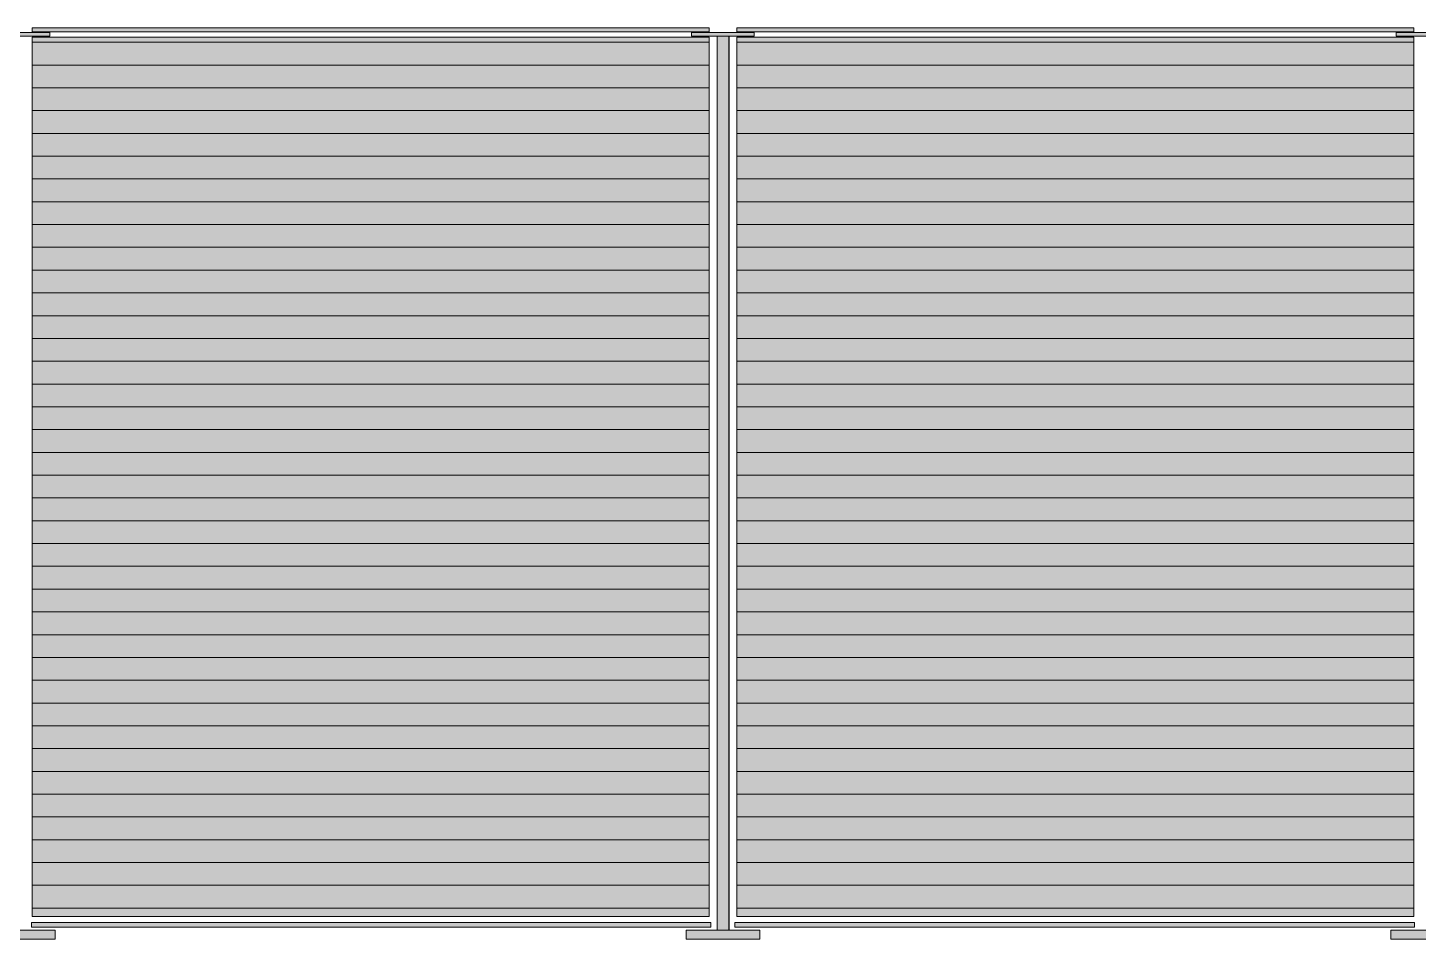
# Model space of a CAD drawing. Header units: millimetres. Extents: x -23380 to 52531, y -5628 to 1041.
# Drawn here: x 8352 to 9876, y -759 to 241 of the extents above; entities that cross this region are included whole.
import ezdxf

# ---------------------------------------------------------------- set-up
doc = ezdxf.new("R2010")
doc.units = ezdxf.units.MM
for name, color, linetype, lineweight in [('drawing', 7, 'Continuous', 5), ('hatch', 9, 'Continuous', 5), ('ropes', 7, 'Continuous', 0)]:
    doc.layers.add(name, color=color, linetype=linetype, lineweight=lineweight)
pattern_1 = [(0, (0, 0), (0, 25), [])]

msp = doc.modelspace()

# ---------------------------------------------------------------- hatches: boundary and pattern name
at = {"layer": 'hatch'}
for points in [[(8307.5, 231.6), (8376.2, 231.6), (8376.2, 235.7), (8307.5, 235.7)], [(9099.3, 236.6), (9099.3, 240.9), (8357.1, 240.9), (8357.1, 236.6)], [(9099.3, -734.1), (9099.3, 230.7), (8357.1, 230.7), (8357.1, -734.1)], [(9080, 231.6), (9148.7, 231.6), (9148.7, 235.7), (9080, 235.7)], [(9108.1, 231.6), (9107.8, 231.6), (9107.8, -749.1), (9108.1, -749.1)], [(9108.1, -749.1), (9120.6, -749.1), (9120.6, 231.6), (9108.1, 231.6)], [(9121, 231.6), (9120.6, 231.6), (9120.6, -749.1), (9121, -749.1)], [(9129.4, 236.6), (9871.6, 236.6), (9871.6, 240.9), (9129.4, 240.9)], [(9129.4, -734.1), (9871.6, -734.1), (9871.6, 230.7), (9129.4, 230.7)], [(9921.2, 231.6), (9921.2, 235.7), (9852.5, 235.7), (9852.5, 231.6)], [(9101.2, -745.8), (9101.2, -740.7), (8356.4, -740.7), (8356.4, -745.8)], [(9127.5, -745.8), (9872.3, -745.8), (9872.3, -740.7), (9127.5, -740.7)], [(8301.6, -759.1), (8382.3, -759.1), (8382.3, -749.1), (8301.6, -749.1)], [(9074.1, -759.1), (9074.1, -749.1), (9073.9, -749.1), (9073.9, -759.1)], [(9074.1, -759.1), (9154.6, -759.1), (9154.6, -749.1), (9074.1, -749.1)], [(9154.6, -759.1), (9154.8, -759.1), (9154.8, -749.1), (9154.6, -749.1)], [(9927.1, -759.1), (9927.1, -749.1), (9846.4, -749.1), (9846.4, -759.1)]]:
    msp.add_hatch(color=256, dxfattribs=at).paths.add_polyline_path(points, flags=0)
at = {"layer": 'ropes', "lineweight": 0}
h = msp.add_hatch(dxfattribs=at)
h.set_pattern_fill('HATCH1', color=256, scale=200, style=0, pattern_type=2)
h.set_pattern_definition(pattern_1)
h.paths.add_polyline_path([(9099.3, -734.1), (9099.3, 230.7), (8357.1, 230.7), (8357.1, -734.1)], flags=0)
h = msp.add_hatch(dxfattribs=at)
h.set_pattern_fill('HATCH1', color=256, scale=200, style=0, pattern_type=2)
h.set_pattern_definition(pattern_1)
h.paths.add_polyline_path([(9129.4, -734.1), (9871.6, -734.1), (9871.6, 230.7), (9129.4, 230.7)], flags=0)

# ---------------------------------------------------------------- linework, layer by layer
at = {"layer": 'drawing'}
for points in [[(8307.5, 231.6), (8376.2, 231.6), (8376.2, 235.7), (8307.5, 235.7)], [(9099.3, 236.6), (8357.1, 236.6), (8357.1, 240.9), (9099.3, 240.9)], [(9099.3, -734.1), (8357.1, -734.1), (8357.1, 230.7), (9099.3, 230.7)], [(9148.7, 231.6), (9080, 231.6), (9080, 235.7), (9148.7, 235.7)], [(9080, 231.6), (9148.7, 231.6), (9148.7, 235.7), (9080, 235.7)], [(9129.4, 236.6), (9871.6, 236.6), (9871.6, 240.9), (9129.4, 240.9)], [(9129.4, -734.1), (9871.6, -734.1), (9871.6, 230.7), (9129.4, 230.7)], [(9921.2, 231.6), (9852.5, 231.6), (9852.5, 235.7), (9921.2, 235.7)], [(9101.2, -745.8), (8356.4, -745.8), (8356.4, -740.7), (9101.2, -740.7)], [(9127.5, -745.8), (9872.3, -745.8), (9872.3, -740.7), (9127.5, -740.7)], [(8301.6, -759.1), (8382.3, -759.1), (8382.3, -749.1), (8301.6, -749.1)], [(9154.6, -759.1), (9073.9, -759.1), (9073.9, -749.1), (9154.6, -749.1)], [(9074.1, -759.1), (9154.8, -759.1), (9154.8, -749.1), (9074.1, -749.1)], [(9927.1, -759.1), (9846.4, -759.1), (9846.4, -749.1), (9927.1, -749.1)]]:
    msp.add_lwpolyline(points, close=True, dxfattribs=at)
for points in [[(9120.6, -749.1), (9120.6, 231.6), (9107.8, 231.6), (9107.8, -749.1)], [(9108.1, -749.1), (9108.1, 231.6), (9121, 231.6), (9121, -749.1)]]:
    msp.add_lwpolyline(points, dxfattribs=at)

doc.saveas('drawing.dxf')
